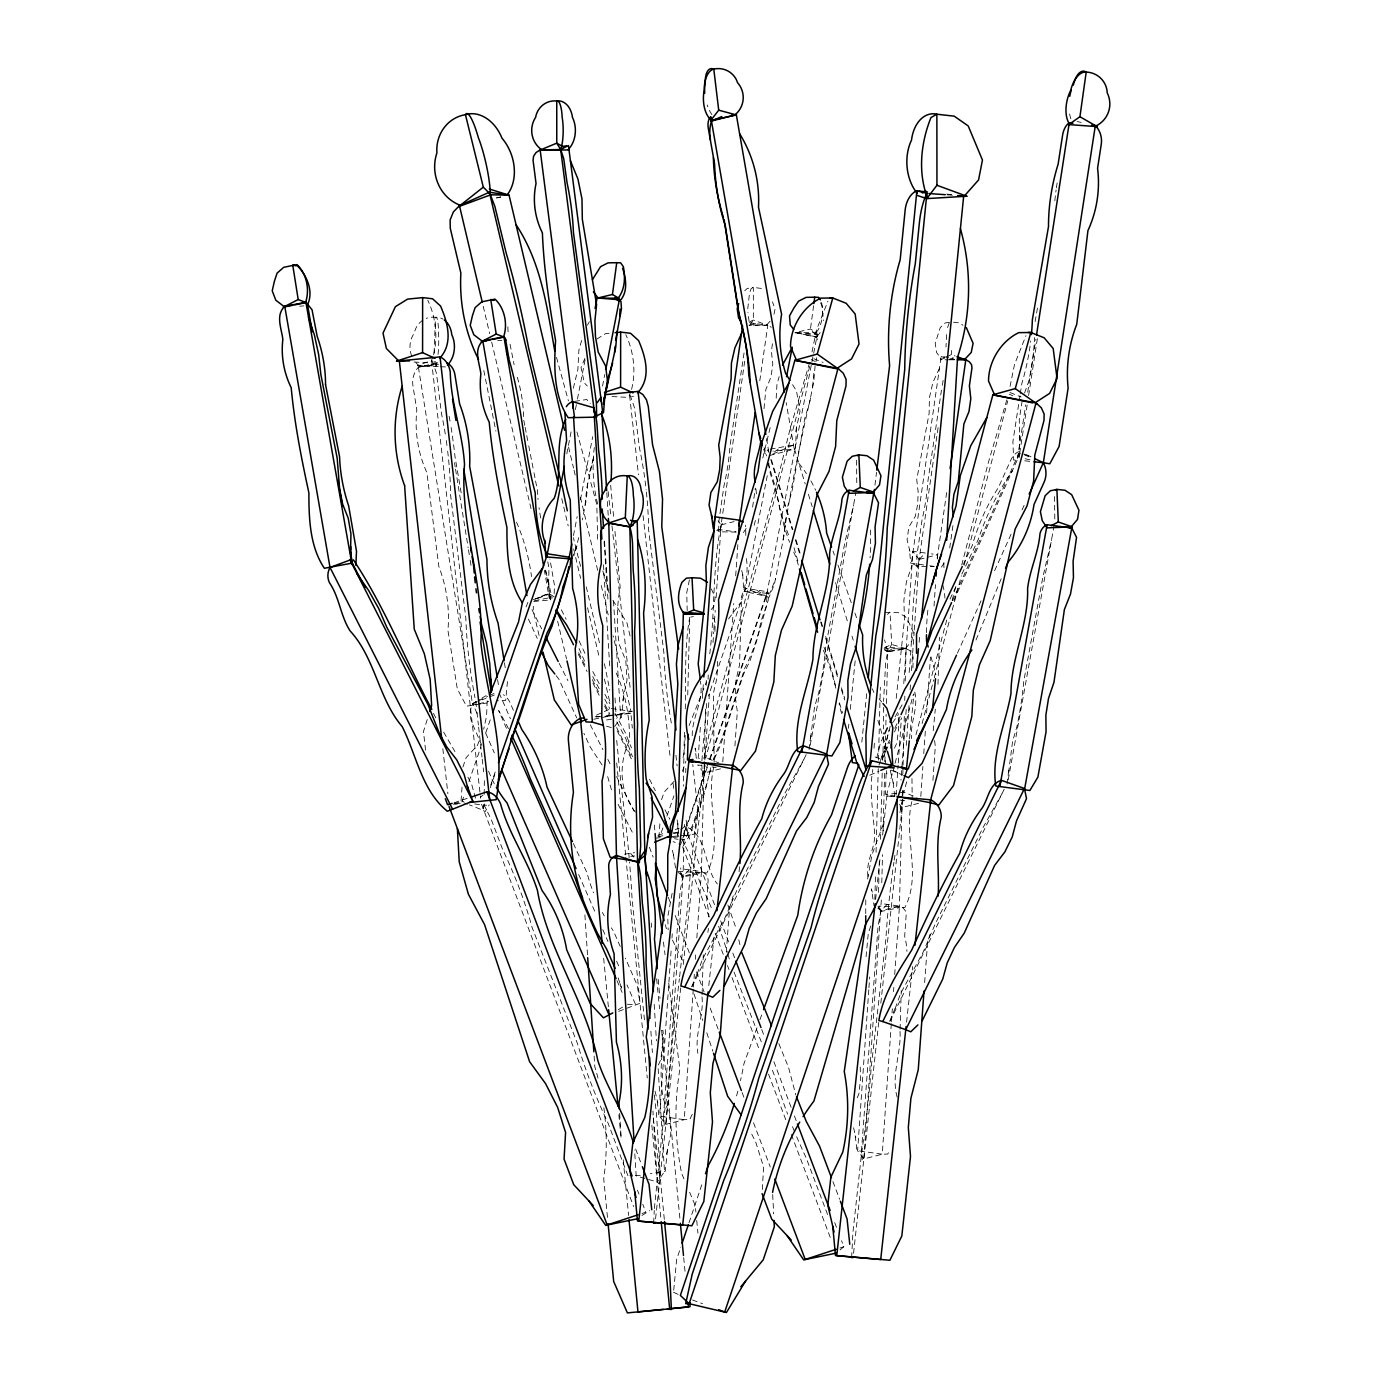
<?xml version="1.0" encoding="UTF-8"?>
<svg xmlns="http://www.w3.org/2000/svg" width="1382" height="1382" viewBox="0 0 1382 1382"><rect width="100%" height="100%" fill="white"/><g stroke="black" fill="none" stroke-linecap="round" stroke-linejoin="round"><path stroke-width="0.75" stroke-dasharray="5 3.75" d="M865.737 913.657L865.771 899.337M484.184 794.391L484.374 778.291M548.568 584.189L548.965 568.503L547.583 560.574M677.56 837.026L678.009 819.889M689.134 869.865L683.053 876.24L680.082 891.183L663.636 1114.151L664.276 1126.019L665.83 1124.378L683.053 876.24L684.384 824.432M685.714 772.642L685.835 768.323M687.735 694.939L689.739 617.236L693.401 616.614M705.615 709.07L701.365 873.113L681.516 877.276L680.67 867.948M706.219 685.334L706.392 678.856M708.102 679.167L708.206 674.934M714.943 631.401L715.15 623.247L714.339 619.326L711.851 616.096M717.465 661.425L717.051 677.56L713.337 693.522L714.2 765.092M868.017 876.534C865.408 860.813 876.067 847.753 874.512 832.119C873.078 811.13 869.053 790.608 872.819 769.48M874.858 899.388L875.462 875.825M876.067 852.262L878.226 768.703M878.451 760.135L880.334 687.303M878.52 892.323L879.401 858.187M883.409 707.429L883.53 728.936M887.14 904.381L881.06 910.755L878.106 925.698L861.66 1148.667L862.282 1160.534L863.854 1158.893L881.336 899.958M881.785 882.701L882.511 854.629M883.133 830.893L884.635 772.624M884.912 761.827L885.188 751.031M885.24 748.871L885.586 735.932M885.862 725.135L886.138 714.339M886.415 703.542L887.762 651.751L884.566 649.281M902.394 791.074L899.388 907.629L879.522 911.792L879.021 906.195M902.843 773.816L904.398 713.371M904.744 700.432L904.847 696.113M905.245 680.998L906.074 648.624L885.499 647.104M906.212 709.45L900.96 780.139M912.915 667.955L913.174 657.763L912.362 653.841L909.857 650.611L906.074 648.624L887.762 651.751L885.741 661.235L883.564 701.382M702.004 996.906C704.025 1016.046 694.334 1034.237 697.875 1053.309M702.073 994.764L703.3 954.046M886.104 773.194L885.482 794.408L894.603 795.997M900.028 1031.421C901.34 1053.671 890.803 1075.213 897.229 1097.429M900.097 1029.279L901.237 990.704M937.998 684.349L939.414 637.206M684.418 732.201L683.313 786.185M685.265 708.845C686.094 678.389 684.211 647.277 689.739 617.236M882.2 773.074L880.489 841.362M882.666 760.342L883.651 732.754M434.086 353.084L435.468 317.342A19.935 18.657 -83.7 0 0 426.174 318.413M487.19 700.847L486.585 716.083L483.7 729.16M685.213 735.362L684.591 750.599L682.535 759.945M856.564 460.241L856.788 484.996M1054.501 496.501L1054.812 519.511M554.147 593.811L554.528 585.674L549.898 558.984M933.213 730.698L935.303 709.139M1019.64 435.468L1019.052 457.425L1027.292 404.062M653.634 1223.07L654.273 1210.546M654.377 1208.473L663.567 1118.504A167.326 24.289 -83.6 0 0 673.276 1031.888L679.357 978.888M851.64 1257.585L852.919 1232.554L861.591 1153.02A167.326 24.289 -83.6 0 0 871.299 1066.403L885.862 939.224A139.703 20.281 -83.6 0 1 893.929 862.195M776.183 398.189L776.96 384.3L779.172 376.612M762.311 1189.522L763.607 1166.978L755.678 1141.947L750.115 1130.977M796.602 427.28L795.324 448.96L772.97 451.102M874.063 748.232L874.564 739.733M671.082 951.023L659.611 1116.311L665.83 1124.378L684.228 1119.696L689.756 1119.524L693.004 1112.683M671.963 938.136L672.257 933.852M692.227 735.725C691.881 716.895 704.371 700.674 700.328 681.222M698.169 758.511L700.398 726.327M702.332 698.411L703.524 681.24M701.901 760.653L706.703 703.455M709.432 693.885L703.939 773.039L702.384 774.68L701.849 764.782M712.991 642.544L713.734 631.85M713.872 629.708L715.22 610.464M716.101 597.629L721.145 524.884L723.581 522.344M693.28 989.201L684.228 1119.696L658.955 1116.069L657.037 1099.502M693.436 987.059L694.317 974.224M695.371 959.263L695.664 954.979M696.839 937.86L701.451 871.558L680.929 868.725M722.786 761.931L733.756 603.623M735.69 575.828L737.919 543.731M745.814 535.404L745.606 525.195M734.93 745.917L737.314 711.575L735.189 696.183L735.932 680.48L739.543 664.846L741.598 596.264A82.695 73.505 -31.4 0 0 746.315 557.879M868.794 989.84L857.617 1150.826L863.854 1158.893L882.252 1154.212L887.78 1154.039L889.403 1150.619M868.933 987.681L869.693 976.953M896.037 795.186L898.11 765.127M898.265 762.985L901.392 717.897M903.776 683.554L912.932 551.332L925.249 553.025L919.168 559.399C910.963 597.508 913.174 637.137 908.786 675.763M903.137 790.435L901.962 807.554L900.39 809.196L900.079 803.253M906.264 745.52L909.218 702.73M910.116 689.894L910.565 683.485M911.446 670.65L914.124 632.144M914.262 630.002L919.168 559.399L912.932 551.332M891.304 1023.717L882.252 1154.212L856.961 1150.584L855.043 1134.017M891.442 1021.574L892.34 1008.739M893.532 991.637L893.826 987.353M894.707 974.517L899.457 906.074L880.99 903.534M920.809 796.447L922.882 766.492M923.763 753.656L925.404 730.128M926.579 713.008L930.449 657.4M934.007 606.059L935.493 584.672M937.272 559.002L937.566 554.718L931.416 553.871M943.975 567.76L943.63 559.71M932.936 780.433L935.32 746.09L934.526 740.32M462.037 787.222L460.983 801.715L467.531 804.169M659.905 823.81L658.989 836.231L659.905 836.473L663.412 826.298M726.31 952.267L729.592 907.629L733.272 895.761M810.56 738.178L814.551 706.928L818.766 692.693A91.091 21.939 -80.7 0 0 825.745 646.793L844.782 542.953L853.592 504.948M924.644 982.533L927.598 942.144L930.673 932.263M1008.566 772.693L1012.574 741.443L1016.772 727.208A91.091 21.939 -80.7 0 0 1023.751 681.309L1042.805 577.469L1051.616 539.464M709.761 653.876C715.133 611.103 712.317 567.173 721.145 524.884L718.035 520.859M815.104 365.833L813.773 381.587L809.437 403.164L804.756 418.4L792.111 490.575L787.74 506.348M587.747 483.458L586.313 499.524L582.34 519.891M785.771 517.974L784.32 534.039L774.386 584.379L768.962 597.439L745.572 588.335L708.379 696.096M812.581 387.029L814.067 370.566M507.453 681.568L505.708 700.449L496.864 700.795M585.087 505.052L586.694 488.295L594.139 454.816M673.725 1290.201L676.644 1259.486L680.773 1247.238M783.11 539.567C789.986 491.992 799.712 444.503 810.629 397.722M747.766 308.825L749.51 293.053L751.221 288.458L753.345 287.421L761.62 288.458M764.004 408.64L765.853 389.482L770.949 377.096L772.814 364.226L771.381 351.27L772.814 341.319M946.635 334.582L945.979 346.986M848.41 728.331L848.842 724.099M850.31 709.346L855.372 658.748M861.832 742.169L866.756 692.831M909.477 738.783L913.968 693.781M919.116 642.336L919.963 633.768M623.662 696.079L621.468 717.465L616.666 718.415M667.471 1149.841L665.26 1171.245L650.352 1173.733M896.21 698.359L904.467 619.412L903.88 600.116L906.402 581.908L911.965 565.497M655.552 1218.786L680.721 987.871M683.278 964.36L704.941 765.507M708.793 985.539L714.39 934.232M739.059 871.766L739.716 865.633M875.601 899.44L880.04 858.671M882.614 835.073L886.864 795.946L894.862 796.654M853.558 1253.301L878.727 1022.386M880.818 1003.142L902.964 800.023M906.575 1022.196L912.638 966.605M812.029 351.874L816.486 329.987L827.939 301.155M1010.052 386.39L1014.509 364.502L1025.945 335.671M679.598 976.78L687.856 904.709A139.703 20.281 -83.6 0 1 697.115 819.802L701.883 778.066L704.751 765.023M809.092 749.51L810.785 734.93M1007.098 784.026L1008.808 769.446M874.944 485.151L876.516 472.35M813.601 305.681L810.457 329.002L817.47 337.035L795.065 332.699L810.457 329.002L816.779 332.699L817.47 337.035M744.708 361.186L720.091 531.811L718.657 532.174L718.865 521.256L724.03 485.462A60.963 14.442 -80.2 0 0 729.921 446.421L744.38 350.803M759.789 380.706L767.787 325.254L749.32 322.714M752.62 507.073L755.349 488.122M949.797 358.992L953.494 358.076L941.177 356.383L911.343 563.251L918.114 566.326L934.18 566.603M942.403 385.319L943.301 378.996M938.102 427.694L918.114 566.326L916.681 566.689L916.888 555.771L922.036 519.977A60.963 14.442 -80.2 0 0 927.927 480.936L941.626 388.998M937.203 558.103L946.739 491.992M949.728 547.911L953.062 524.745M1019.968 395.839L1012.902 441.67L1013.645 460.051L1017.238 460.051L1025.738 404.909M1020.279 393.766L1021.885 383.35A138.632 74.576 -77.6 0 0 1030.73 340.957M1022.127 401.039L1019.277 419.489L1019.743 439.735M1027.707 392.194L1035.878 339.177M1028.605 395.528L1037.502 337.916M1035.118 321.591L1037.692 306.769M867.602 879.004L871.973 854.75L884.014 822.204M713.82 767.131C705.079 801.888 724.03 839.72 706.893 872.958L676.679 871.299M810.197 745.347L855.959 491.871M911.844 801.646C903.102 836.404 922.053 874.236 904.916 907.473L878.797 906.108M1008.221 779.863L1053.965 526.387M899.907 812.581L902.757 799.539M566.81 453.78L568.037 447.474M568.434 445.367L571.716 428.524M575.413 409.573L577.054 401.143M577.451 399.035L585.657 356.936M573.461 535.594L577.158 516.643M580.423 499.8L592.723 436.626M602.552 386.096L604.746 374.47M578.747 537.633L574.048 555.46M767.269 475.667L744.743 591.461L743.81 591.323L742.687 574.532M710.106 759.115L766.284 596.402L813.411 354.241M813.687 353.222L817.384 334.271L795.151 332.457L816.693 337.398L817.488 340.352M815.898 361.756L816.676 357.679M773.972 314.284L775.095 308.825L772.417 301.829M622.781 700.363L627.013 680.03L625.804 660.544L619.343 644.668A130.996 87.221 -74 0 1 620.155 587.212L614.61 527.734M666.573 1154.125L670.806 1133.793L669.614 1114.307L663.135 1098.431A130.996 87.221 -74 0 1 663.965 1040.974L662.963 1030.35M795.687 431.53L800.023 411.318L796.498 390.985L791.057 382.192M714.287 759.15L720.817 744.328L743.291 674.865L750.029 660.665L755.367 645.204L766.492 606.249L766.975 593.275L769.912 593.12L775.596 578.851M486.637 805.17L483.7 805.343L482.594 810.025L485.117 811.666L489.211 804.894M710.728 767.701L705.131 791.385L690.309 834.313L683.123 846.181M766.975 593.275L744.743 591.461L766.284 596.402L767.39 591.721L745.572 588.335M573.323 388.256L577.849 369.616L578.937 349.784L582.271 338.262M762.795 457.995L770.828 424.844M884.618 748.889L889.179 730.059M876.827 757.837L880.386 743.326L883.875 735.604M754.175 525.298L756.092 517.766M809.748 366.334L705.857 757.733L699.447 758.58M890.233 726.12L883.789 750.426L885.413 762.778M894.499 765.369L886.76 794.529L903.88 792.249L916.905 797.431M895.052 763.296L913.295 694.576M915.99 734.688L947.05 618.911M906.644 781.832L903.88 792.249L902.722 790.608M922.105 723.546L933.714 679.823M934.267 677.733L961.354 575.724M964.118 565.324L1007.772 400.849M952.129 600.254L956.085 585.761M961.717 565.048L988.251 462.918L1007.651 397.066M589.717 471.832L594.105 456.06M427.228 719.538L423.462 731.51L425.552 750.184M878.987 765.144L885.568 744.933M713.354 759.858L722.7 736.364L744.95 667.782A82.695 38.454 -63.8 0 0 760.774 621.952L768.202 600.462L768.738 593.621L767.39 591.721L709.104 760.532M709.018 774.974L711.661 767.062M689.013 1222.742L702.747 1181.904M672.136 893.273L667.748 916.957L668.145 929.81M870.764 925.957L868.293 933.247L865.961 957.899M462.901 767.062L466.149 757.63L477.412 745.347L480.349 738.178M461.899 801.957L464.697 793.821M468.913 781.607L480.85 747.023M485.773 732.788L490.696 718.536M490.731 785.011L495.637 770.759M484.702 803.927L482.594 810.025L469.414 804.894M490.316 787.654L495.931 771.381M661.563 799.694L664.172 792.145L675.435 779.863M666.936 816.123L673.95 795.79M682.38 771.363L685.904 761.188M683.831 833.761L708.396 762.57M707.29 767.252L680.618 844.557L673.086 841.621M707.083 783.093L692.261 826.021L684.66 839.686L681.723 839.859M689.411 579.853L686.733 592.723L687.182 610.585M1024.563 393.041L1028.778 381.138A130.996 59.754 -84.1 0 0 1034.669 337.536M697.184 973.878L702.592 958.953L724.945 918.011L737.401 889.023L784.786 793.458L803.875 759.357M757.025 1027.69L743.913 1063.846A232.902 157.323 -76.9 0 1 740.458 1080.672M759.945 1019.657L762.847 1011.624M895.208 1008.394L900.615 993.468L922.969 952.526L935.424 923.539L982.809 827.973L1001.898 793.873M432.877 356.677L430.839 362.274L435.555 361.739M433.568 354.811C438.163 337.053 435.658 316.703 427.764 300.188M630.9 391.192L628.862 396.789L633.578 396.254M631.574 389.327C636.169 371.568 633.664 351.218 625.787 334.703M550.675 599.719L548.533 593.258L554.217 596.817M947.534 327.569L949.244 322.973M809.627 362.55L790.228 428.403L777.824 478.742L709.346 732.702L704.716 756.092L705.857 757.733L718.882 762.916M526.076 606.923L528.045 601.999M571.906 558.604L577.59 544.335M689.134 725.498L706.375 682.069M976.003 640.004L1002.226 576.242M691.76 986.593L698.325 970.734M889.783 1021.108L896.348 1005.25M584.828 358.439L581.01 367.612L584.396 383.039L587.385 386.044M895.173 716.774L902.291 704.509M880.68 759.72L889.542 740.096M894.862 728.314L900.183 716.532M952.457 600.686L1018.897 453.417M882.113 759.426L890.094 741.771M894.517 731.942L901.6 716.256M953.839 600.462L1020.331 453.123M957.398 653.202L981.324 600.185M994.608 570.731L1012.332 531.465M1022.075 509.872L1024.736 503.981M658.385 1064.952L660.803 1059.7L662.427 1045.379L662.185 1030.436M894.499 748.128L896.918 742.86L898.542 728.539L898.3 713.596M857.203 1097.723L858.809 1094.216L860.45 1079.895L860.243 1067.077M939.484 368.199L932.936 382.296L929.43 397.601L929.119 413.512L916.732 479.606L918.166 491.992L917.7 504.326L915.316 516.315L908.89 527.026L907.076 539.619L910.133 552.282M963.168 564.668L972.375 545.234A115.587 61.706 -67.3 0 1 998.391 487.57L1010.587 460.534A13.181 7.031 -67.3 0 1 1019.795 451.465M950.004 599.097L956.396 585.64M961.855 574.117L978.249 539.533A129.632 60.203 -64.4 0 1 1012.298 470.951M691.95 986.783L806.414 754.192M889.973 1021.298L1004.438 788.707M587.419 325.219L589.371 321.643M816.365 332.457C823.154 323.405 823.327 311.848 821.357 301.172M884.739 650.179L887.382 651.63L891.701 644.496L890.043 612.243L884.359 612.71M743.412 532.606L748.128 525.402M941.418 567.121L944.96 561.714M614.748 726.483L620.708 717.794L613.297 597.767M749.683 325.288L753.345 320.019L753.345 287.421L747.213 288.458L744.725 290.756M892.565 722.786L898.369 714.442M728.539 618.911L740.683 602.5M817.004 336.5L821.461 330.989M711.246 609.514L713.768 606.577L715.185 597.439L711.35 589.008M905.469 648.469L911.774 641.093L913.208 631.954L909.373 623.524L905.504 616.804L898.473 612.71L890.043 612.243L887.417 614.368M766.665 324.943L771.916 319.328M811.182 359.596L814.741 361.307M1009.188 394.112L1012.747 395.822M480.556 797.172L483.095 795.03M673.414 833.553L677.284 832.759L684.936 826.35C708.05 834.21 703.403 867.17 717.413 884.014M641.991 1215.434L649.765 1210.58M840.014 1249.95L843.832 1246.737L841.552 1240.708M774.317 452L780.761 447.284M887.762 651.751L893.722 647.709M596.886 339.039L605.592 333.632L609.358 333.252M481.886 745.451L472.16 723.252A22.25 21.352 -87.8 0 1 472.73 703.593L480.003 699.257M481.817 698.186L487.259 694.939M618.255 1009.689L623.697 1006.442M750.046 321.661L753.345 320.019L767.615 325.288L748.958 325.288M944.77 357.817L940.762 359.804L949.054 359.804M946.411 356.988L951.369 354.535L955.169 355.934M477.049 713.44L472.73 703.593L476.445 701.814M478.31 700.916L487.604 696.476M489.453 695.595L495.032 692.935M596.368 715.15L609.479 709.294M884.532 647.674L891.701 644.496L906.454 648.745L887.382 651.63M772.901 454.039L793.285 445.09L805.222 483.959M869.796 775.198L878.952 771.191M533.158 599.805L548.533 593.258L551.435 599.011M535.404 599.045L548.291 593.897M472.73 703.593L480.28 700.588M482.18 699.845L485.946 698.342M489.729 696.839L495.395 694.593M618.618 1011.348L640.073 1003.28L637.102 985.003L625.303 958.072M438.405 366.645L417.658 365.746L430.061 360.875M538.047 598.268L548.049 594.536M454.108 802.717L467.617 798.243M657.918 835.315L665.64 832.759M675.28 829.563L679.149 828.267M641.956 1213.5L645.809 1212.221L642.768 1204.188M839.962 1248.015L843.832 1246.737M769.498 455.524L794.253 449.15L786.185 402.577M721.145 524.884L734.032 521.601M919.168 559.399L937.566 554.718M720.506 768.807L703.939 773.039L697.72 764.954L705.926 766.094M918.512 803.322L901.962 807.554L899.457 804.324M678.268 872.526L683.053 876.24L701.451 871.558L705.131 873.459L707.498 876.551L708.154 880.299L706.668 901.79A82.695 73.505 -31.4 0 1 708.914 916.871M877.881 908.285L881.06 910.755L899.457 906.074L903.154 907.974L905.521 911.066L906.177 914.815L904.674 936.305A82.695 73.505 -31.4 0 1 906.938 951.386M755.488 323.561L749.942 324.943L767.787 325.254L771.346 327.258M683.468 835.972L694.161 834.192L697.806 809.265L692.779 764.505M496.466 198.041L500.664 197.073M480.781 703.904L466.477 706.185L457.321 688.892L447.923 630.417A138.632 133.035 -87.8 0 0 438.837 566.534L426.848 472.506A115.587 110.923 -87.8 0 1 416.828 410.091L412.959 386.01A22.25 21.352 -87.8 0 1 418.4 367.146L438.422 362.689M476.704 704.198L472.696 705.079L418.4 367.146L438.543 363.57M478.708 703.749L488.71 701.52M496.656 197.781L500.785 196.918M593.811 719.245L632.49 711.246M454.125 803.443L463.799 801.439M657.953 836.749L665.692 835.16M534.368 600.755L549.587 597.732L548.654 580.872M770.31 449.115L793.285 445.09M949.313 322.282L945.219 322.973L940.244 327.569L935.199 343.341L936.581 352.445L941.47 359.458M574.636 401.367L586.763 399.502L590.269 403.613M606.543 719.97L614.644 718.726M624.509 854.197L634.614 852.642M640.246 1175.305L629.847 1175.702M418.4 367.146L438.63 364.192M482.802 703.611L486.844 703.006M615.871 715.237L630.883 713.233L632.317 728.072M595.106 716.792L599.322 716.377M630.883 713.233L605.627 715.738L610.498 715.738M455.196 803.858L463.333 803.046M655.241 838.166L661.356 837.561M671.531 836.559L687.821 834.97L685.887 817.816M533.711 601.464L550.744 599.909L545.596 570.196M630.693 856.304L634.753 855.959M596.247 716.999L610.136 715.893M299.669 306.165L303.764 305.906M497.675 340.68L501.77 340.421M453.348 804.186L457.615 803.927M672.706 837.371L676.973 837.095M795.065 332.699L816.779 332.699M949.503 359.804L956.672 359.804M884.135 648.745L906.454 648.745M673.397 832.759L677.284 832.759L680.6 837.25M417.658 365.746L436.384 365.85L433.844 359.406M949.728 359.493L955.1 359.579M736.174 532.087L720.091 531.811L716.705 530.273M627.324 1004.265L635.616 1004.593L626.979 984.882M440.495 366.731L446.714 366.99M414.013 362.032L431.426 362.948M612.036 396.548L629.449 397.463M947.326 194.845L953.459 195.277M1024.701 460.828L1030.281 461.398M946.653 194.102L953.044 194.81M886.864 795.946L895.035 796.93M953.425 322.196L959.626 322.973L962.978 325.271M717.431 529.306L735.898 531.845M923.66 564.944L910.669 563.113L909.477 549.604M929.81 565.791L933.921 566.361M712.076 766.941L716.187 767.494M899.837 800.04L905.987 800.886M611.345 708.448L631.004 711.402L613.159 635.875M474.613 803.927L483.7 805.343M674.451 838.736L678.078 839.289M1077.148 121.547L1081.19 122.428M1025.133 458.755L1031.197 460.085M606.491 726.206L611.777 727.709M645.014 1178.449L636.204 1175.927L634.597 1150.118M648.538 1179.451L657.348 1181.99L659.145 1184.098L659.87 1168.775L656.45 1113.322A138.632 32.926 81.2 0 1 654.36 1094.198M875.1 757.008L883.167 760.014M692.451 1299.944L702.54 1303.692M806.259 333.356L816.693 337.398L817.384 334.271L819.008 336.275M1009.983 392.523L1021.143 396.98M813.825 358.75L823.119 362.464M1024.166 454.73L1031.836 457.926M890.958 770.12L902.463 774.939L892.375 770.102M1023.941 454.022L1031.698 457.511M941.177 356.383L944.562 357.921M673.535 1292.239L678.648 1294.64M1026.515 454.678L1031.559 457.097M756.49 590.028L766.284 596.402M630.572 853.264L634.062 857.393M879.107 698.808L881.681 701.97M556.169 675.677L558.812 679.063L576.743 717.863M550.744 599.909L549.155 597.87L544.37 570.282M877.95 906.713L881.06 910.755M679.927 872.197L683.053 876.24M443.674 732.166L455.404 752.413M612.917 600.289L627.013 623.057L630.486 637.707M635.392 812.063C619.067 791.489 618.48 763.192 629.656 740.078C629.518 716.481 625.666 692.693 615.37 671.289M681.689 838.753L689.445 854.387L700.76 884.359A138.39 40.164 67.3 0 1 712.283 910.082M483.683 804.238L491.422 819.872L502.754 849.826A138.39 40.164 67.3 0 1 532.105 927.477L577.538 1043.79A165.788 48.111 67.3 0 0 608.028 1123.013L628.827 1178.051M592.792 671.548L599.84 684.798M604.884 694.248L609.911 703.714M614.938 713.181L625.01 732.115L631.47 747.869M592.705 676.541L599.736 689.756M604.763 699.188L609.79 708.62M616.838 721.836L625.873 738.817L632.472 756.731M672.464 940.123L683.917 963.168M433.447 713.354L436.418 719.055M820.562 302.813L822.065 305.733L823.534 320.641M649.557 779.327L655.344 790.729M664.984 809.748L669.804 819.25M579.11 640.885L585.363 654.187M561.351 609.79L566.171 619.309M578.678 652.736L585.484 666.159M592.291 679.581L599.114 693.021M604.936 704.526L609.808 714.114M616.614 727.554L632.179 758.252M578.35 654.308L587.091 671.548M592.93 683.036L599.719 696.442M604.573 706.029L609.427 715.6M617.201 730.923L632.731 761.568M531.932 609.669L541.658 628.845M559.174 663.377L567.916 680.652M590.287 724.773L602.932 749.718M607.804 759.305L611.69 766.975M616.562 776.58L634.062 811.113M528.425 619.101L537.27 638.432M618.1 804.307L633.526 834.711M467.928 777.133L471.78 784.734L475.771 799.176M602.103 765.041L590.183 746.971L583.912 733.393M573.357 843.504L586.97 872.664A138.632 96.654 59.2 0 0 593.5 892.807M630.071 395.027L634.442 407.621L639.434 447.872A134.935 41.857 82.9 0 1 646.171 489.902M432.048 360.512L436.436 373.105L441.428 413.356A134.935 41.857 82.9 0 1 445.626 436.28M620.242 946.515L613.504 931.123A138.632 96.654 59.2 0 1 611.345 927.823M513.396 710.313L510.027 702.609A13.181 9.19 59.2 0 0 503.376 694.714M499.178 693.09L510.407 718.709M578.626 874.461L595.884 913.899M602.794 929.671L607.976 941.505M616.614 961.216L620.069 969.11M506.451 728.297L498.677 710.555A129.632 34.032 68.3 0 1 509.958 731.596M616.959 980.615L622.142 992.449M485.687 733.168L494.324 752.879M579.075 648.521L584.655 661.46M683.986 1178.915L681.568 1173.197A227.944 178.71 85.5 0 1 679.875 1069.132L668.37 980.166M689.635 1192.251L695.284 1205.605L695.889 1211.979M887.659 651.147L884.549 639.831M778.826 1043.617L788.535 1067.422L795.79 1094.924M734.032 972.03L761.447 1042.218M772.417 1070.29L775.544 1078.306A165.788 48.111 67.3 0 0 787.636 1114.186M832.931 1181.575L839.634 1199.265M727.882 904.968L736.433 929.309M684.936 826.35L715.34 906.817M720.661 920.896L729.022 943.025M732.823 953.079L735.103 959.108M761.724 1029.504L764.004 1035.55M773.885 1061.687L791.368 1107.949M794.408 1116L796.688 1122.029M834.711 1222.604L836.991 1228.633M827.576 1214.536L806.034 1157.529A165.788 48.111 67.3 0 1 795.98 1135.088M677.284 832.759L678.804 836.784M682.604 846.838L709.225 917.233M715.306 933.334L723.667 955.446M727.468 965.517L728.988 969.525M732.028 977.575L759.409 1049.992M768.53 1074.125L786.013 1120.387M791.333 1134.467L830.876 1239.067M649.367 847.149L653.15 857.151M668.335 897.367L670.615 903.396M675.193 915.471L689.635 953.701M696.476 971.805L704.094 991.931M710.175 1008.031L718.536 1030.16M742.117 1092.54L744.397 1098.569M753.518 1122.72L770.258 1166.995M635.668 1149.012L641.611 1164.75M637.447 1190.109L638.968 1194.117M481.558 804.272L633.612 1206.555M763.641 449.357L766.405 456.872M620 983.552L622.055 989.132M764.021 447.595L765.317 451.275M833 551.021L834.417 555.011M837.941 565.013L851.364 603.001M854.905 613.003L857.03 618.998M694.006 993.865L702.747 1020.486M706.789 1032.769L712.836 1051.201M618.169 977.851L621.313 987.612M808.384 494.238L812.184 506.555M835.557 582.617L847.546 621.675M851.968 636.066L853.23 640.177M877.864 720.35L886.708 749.13M771.381 459.74L792.836 529.582M795.997 539.861L800.42 554.234M821.254 622.038L822.515 626.15M825.659 636.411L837.665 675.452M841.448 687.77L844.609 698.048M770.759 459.636L792.214 529.479M795.376 539.757L799.798 554.13M820.632 621.935L822.515 628.084M825.676 638.363L837.665 677.387M841.448 689.722L844.609 699.983M767.908 462.745L775.82 488.52A115.587 54.641 66.3 0 0 789.761 537.909M839.427 702.782L842.571 713.043M841.673 713.509L839.772 707.342A138.632 70.016 80.1 0 0 839.099 703.455M510.062 344.273L514.104 364.693M794.011 547.704L798.779 564.184M798.278 565.013L795.928 556.86A115.587 58.389 80.1 0 1 792.646 549.76M607.683 776.615L611.742 790.867M602.828 570.956L609.099 593.016M665.26 924.696L666.418 928.739M930.967 656.847L935.942 674.606M872.336 892.185L871.42 888.885L874.029 905.659M672.274 850.241L674.312 857.669M556.497 357.385L568.417 400.866M576.933 431.944L596.799 504.43L597.663 540.569M749.096 321.436L747.956 312.453M741.702 570.403L743.481 577.831M568.555 447.042L573.513 468.014M574.014 470.122L575.499 476.41M580.457 497.399L597.801 570.835M601.274 585.519L608.201 614.886M586.244 586.832L599.494 642.906M604.4 663.671L609.825 690.24M561.766 498.591L568.209 525.886M573.668 548.965L580.613 578.35M587.54 607.717L599.442 658.091M604.4 679.063L609.859 702.16M483.234 306.355L489.677 333.632M491.664 342.028L531.828 512.014M545.7 570.766L552.144 598.043M557.602 621.123L566.534 658.903M539.101 635.495L533.227 610.568A196.106 180.783 -81.5 0 0 533.297 606.318M890.233 770.24L893.929 785.978M853.592 1127.798L855.821 1137.334M695.906 751.462L695.129 748.146L696.822 762.639M655.085 1091.21L657.815 1102.819M738.817 939.76L740.234 946.048M768.858 452.501L768.219 449.478A13.181 6.236 66.3 0 0 766.354 455.922M483.804 370.497L495.879 431.149M524.745 425.276L523.536 419.074A80.761 43.257 76.2 0 0 516.505 374.764M525.143 427.332L526.352 433.533M526.749 435.589L528.356 443.847M528.753 445.902L533.573 470.675M533.988 472.748L535.18 478.932M535.577 480.988L537.598 491.318A96.74 51.825 76.2 0 0 538.082 499.455M914.763 692.002C918.667 707.791 909.961 722.855 911.481 738.558M766.561 438.595L768.703 451.499M461.191 492.856L455.006 456.699A129.632 31.302 81.7 0 0 450.981 426.831M504.43 662.773L505.432 669.043M497.589 679.685L498.608 686.077M454.505 462.711L455.179 466.961M455.524 469.085L468.153 547.687M468.498 549.811L469.863 558.293M470.191 560.418L471.556 568.918M673.414 854.37L676.005 871.144M886.449 770.586L886.899 773.885M663.429 942.04L665.07 954.755M893.152 782.661L895.07 799.228M675.936 755.263L677.128 765.922M629.605 395.58L638.484 474.855M643.062 515.572L670.218 757.682M673.103 783.404L673.829 789.83M677.197 819.82L678.873 834.832M608.115 491.543L611.017 517.283M611.967 525.851L630.503 690.983M475.771 701.572L476.721 710.089M476.963 712.231L478.397 725.014M478.638 727.139L480.314 742.065M480.556 744.19L481.99 756.99M482.232 759.115L483.665 771.899M431.581 361.065L480.625 798.157M442.827 748.698L447.889 793.734M644.444 1019.864L632.04 898.265A201.133 29.247 84.3 0 0 629.518 861.919M755.937 488.917L756.697 496.604M696.718 1220.461L697.962 1233.21M651.233 923.003L651.648 927.305M656.64 978.767L659.56 1008.808M661.633 1030.246L680.151 1221.135M683.693 1257.603L685.144 1272.615M664.31 1219.339L659.94 1174.406A241.211 35.068 84.3 0 1 652.995 1114.393M616.7 762.899L625.631 855.061M625.839 857.203L647.26 1077.96M651.838 1125.103L660.976 1219.408M603.658 958.296L608.443 1007.582M618.842 1114.756L621.123 1138.336M623.196 1159.757L628.603 1215.486M607.458 1217.352L603.727 1178.829A241.211 224.195 82.4 0 0 603.554 1105.652M658.212 979.372L659.991 998.478M610.654 485.237L613.833 519.235M650.87 1031.197L652.39 1052.548M604.504 541.122L608.132 592.377M604.089 541.675L608.115 601.636M584.897 914.884L587.557 955.532M594.122 1056.09L594.813 1066.783A241.211 224.195 82.4 0 1 598.216 1078.893M654.187 1004.386L656.433 1040.819M658.16 1068.683L664.5 1171.556L657.348 1181.99L652.96 1111.007M606.819 492.769L608.27 516.332M615.007 697.945L616.061 714.995M603.45 564.754L609.825 667.99M619.654 1113.27L621.226 1138.854M772.693 1194.566L773.678 1213.914M507.868 326.808L508.11 332.561M911.965 778.55L912.206 799.608M951.369 350.458L951.369 354.535M824 647.26A138.632 65.524 66.3 0 1 836.093 688.754M768.841 463.229A22.25 11.229 80.1 0 0 770.724 474.838L777.738 497.675A115.587 58.389 80.1 0 0 789.588 542.314M798.917 463.402A129.632 126.747 -11.8 0 1 806.449 473.646M810.871 480.884A129.632 126.747 -11.8 0 1 815.656 490.265M873.925 692.451A130.996 128.077 -11.8 0 1 872.336 688.858M823.361 650.266A138.632 70.016 80.1 0 1 836.248 689.946M711.937 114.637A23.01 10.33 77.7 0 1 707.169 104.946M438.059 354.397A23.01 3.766 -87.5 0 0 438.457 333.217A19.935 3.265 -87.5 0 0 435.468 317.342A19.935 15.392 -89.7 0 1 443.017 319.138M436.954 362.257A23.01 3.766 -87.5 0 1 436.228 365.418M422.806 320.192A19.935 18.657 -83.7 0 0 414.272 333.097A23.01 21.542 -83.7 0 0 411.75 356.072M418.729 365.332A23.01 21.542 -83.7 0 1 415.93 362.74M1070.86 118.817A24.859 11.332 -85.9 0 1 1069.253 111.251M1054.829 200.736A129.632 59.132 -84.1 0 1 1056.09 190.008M1056.384 187.883A129.632 59.132 -84.1 0 1 1057.385 181.526M870.453 529.962A232.902 155.44 -86 0 1 870.073 557.844M926.476 632.645A220.084 215.246 -75.5 0 1 928.22 607.337M737.867 1091.106A232.902 157.323 -76.9 0 1 735.57 1099.364M449.133 416.241A129.632 31.302 81.7 0 1 450.636 424.706M516.505 522.137A196.106 180.783 -81.5 0 1 531.517 576.605M580.613 566.395A196.106 30.007 78.1 0 1 573.409 537.667M604.279 915.921A138.632 96.654 59.2 0 1 602.414 912.448M494.29 783.715A115.587 110.923 -87.8 0 1 487.483 768.167M616.666 740.441A38.713 5.632 84.3 0 1 617.305 746.297L621.399 788.604A201.133 29.247 84.3 0 1 629.173 857.842M654.308 825.019A225.542 176.844 85.5 0 1 655.12 833.536M446.265 440.512A134.935 41.857 82.9 0 1 447.405 448.977M447.664 451.119A134.935 41.857 82.9 0 1 449.185 466.028M449.357 468.135A134.935 41.857 82.9 0 1 450.618 495.274L465.838 617.996A161.608 50.132 82.9 0 0 474.993 697.703M708.43 928.462A82.695 73.505 -31.4 0 1 707.843 932.332M540.742 518.043A96.74 51.825 76.2 0 1 539.015 507.695M597.663 504.05A151.156 147.788 73.8 0 1 596.247 497.831M595.832 495.741A151.156 147.788 73.8 0 1 594.312 447.509M646.396 492.044A134.935 41.857 82.9 0 1 648.624 529.79L663.861 652.511A161.608 50.132 82.9 0 0 671.894 726.327M718.588 926.216A138.39 40.164 67.3 0 1 727.329 952.25M727.917 954.219A138.39 40.164 67.3 0 1 730.111 961.993M794.391 1131.305A165.788 48.111 67.3 0 1 791.316 1123.721M942.783 584.949A82.695 73.505 -31.4 0 1 944.942 598.13M894.223 860.209A139.703 20.281 -83.6 0 1 895.121 854.318"/><path stroke-width="1.5" d="M435.002 358.37L422.581 352.635L422.633 297.614L407.586 299.117L395.39 306.683L383.004 333.097L386.39 348.523L398.327 360.547M633.025 392.885L620.604 387.15L620.656 332.129L615.007 332.699M916.525 653.306L916.525 634.269L956.033 505.967L960.3 475.667L970.7 445.816L986.817 417.623M865.737 915.713L865.719 923.902L844.247 1071.534A157.807 123.689 -84.9 0 1 842.778 1152.104L830.858 1177.188L827.801 1205.139L834.072 1231.984M350.562 549.673L350.959 533.988L348.195 518.112L342.684 504.292L339.644 489.107L337.173 458.185L320.866 374.591L318.672 354.656L314.474 335.256L308.462 317.169M670.011 842.001L670.408 826.263L675.487 812.651L676.506 797.604L675.643 782.212L672.913 766.837L677.819 683.969L676.42 664.137L678.165 644.928L682.984 627.065M678.217 811.303L683.364 612.278L703.956 613.798M688.219 734.429L687.459 759.893L740.804 770.482L755.47 751.1L773.834 681.948L775.302 655.638L781.469 630.175L792.18 606.18L817.177 494.428L829.01 471.383L835.609 446.49L836.784 420.594L845.974 385.993L846.13 379.497L843.314 373.295L838.01 368.389L794.857 360.287L688.754 760.014L693.021 759.444M355.848 565.393L356.504 551.159L348.679 506.002A96.74 51.825 76.2 0 1 339.575 456.803L325.53 384.559M633.336 524.987L630.296 526.836L625.32 517.628L627.255 475.978A19.935 19.348 58.5 0 0 605.022 490.541A23.01 22.337 58.5 0 0 609.497 522.759M946.653 540.327L957.571 357.195A217.769 212.983 -75.5 0 0 960.421 228.686M703.818 676.955L714.926 516.816L739.543 520.202L743.24 522.102M738.213 539.446L739.543 520.202M936.08 576.104L936.374 571.837M568.848 566.603C565.549 586.849 557.62 606.352 552.023 626.15C535.249 662.997 526.248 702.937 511.012 740.441M725.999 956.534L720.229 1035.187L712.905 1063.691L710.296 1092.834L712.49 1121.942L703.818 1201.476L691.898 1225.748L637.465 1221.014L634.735 1191.82M924.022 991.049L918.253 1069.703L910.911 1098.206L908.319 1127.367L910.496 1156.458L901.824 1235.992L889.904 1260.263L835.488 1255.53L832.759 1226.335M604.901 395.079L603.537 412.527L596.54 415.896M690.309 1302.587L689.946 1306.767L667.42 1309.013M617.08 331.317L615.75 347.072L603.398 402.991M614.558 352.514L615.128 346.346M615.681 340.162L621.451 308.894L621.002 301.742L619.361 299.756L597.128 297.942L595.072 308.497M891.044 748.146L892.858 727.813L886.864 708.327L882.977 703.559M760.895 440.564C759.236 454.471 751.618 467.807 755.28 482.249M868.259 677.802L916.888 190.802L926.873 193.394L869.693 766.215L866.238 766.215L865.909 735.017L875.808 635.927A232.902 72.348 -83.7 0 0 887.227 527.976L904.726 369.512A194.188 60.324 -83.7 0 1 915.299 263.703L919.376 222.882A37.366 11.609 -83.7 0 1 926.873 193.394M902.394 768.513L906.488 768.789L909.27 740.942M916.335 670.201L918.477 648.78M921.466 618.773L963.686 195.985L957.553 195.553M935.528 678.7L932.453 709.432L916.612 740.614M619.827 315.856L619.982 308.998M739.94 863.577C742.099 836.715 736.451 809.748 743.188 782.92C743.654 775.457 739.456 768.617 732.806 765.317L688.858 761.43L638.76 1221.135L682.691 1225.005L708.102 991.948M716.947 910.703L732.806 765.317M875.117 903.742L836.766 1255.651L880.714 1259.52L906.108 1026.463M914.97 945.219L930.812 799.832L896.866 796.827M938.188 896.054C939.57 869.848 934.837 843.59 941.194 817.436C941.678 809.973 937.48 803.132 930.812 799.832M873.89 493.685L874.409 489.418M876.775 470.208L889.611 365.591A194.188 129.597 -86 0 1 900.183 259.781L905.141 210.202A22.147 14.77 -86 0 1 916.888 190.802M619.101 300.343L618.773 298.184L612.451 294.487L616.735 262.684L620.656 262.856L623.351 266.657C625.32 277.333 625.13 288.89 618.341 297.942M813.894 303.556L814.741 297.199L818.68 297.372L820.459 299.911M648.642 833.26L645.653 854.94L639.037 860.226M710.659 120.562L718.709 110.18L736.416 114.948L710.659 120.562L711.056 117.746M1079.929 116.727L1097.083 126.608L1068.804 124.587L1079.929 116.727L1086.2 72.089A21.525 21.317 26.9 0 1 1107.224 92.87A24.859 24.617 26.9 0 1 1095.943 125.952M742.6 325.806L713.319 528.736L711.471 515.089M738.869 525.73L755.177 412.7M950.125 468.533L965.811 359.769L957.605 358.629M1036.535 334.928L1069.253 122.86L1072.985 123.24M603.364 404.425L607.769 379.169L612.623 363.207M801.854 751.912L849.084 490.247L873.718 493.46L878.537 502.823L875.082 526.697L875.428 543.23L872.491 559.52L866.359 575.033L855.942 647.847L850.517 663.878L847.857 680.497L848.03 697.305L839.859 742.583L831.895 755.971L797.76 751.532C793.095 719.936 807.589 689.653 812.962 658.989C812.944 623.23 830.703 589.751 829.58 553.957C831.774 535.214 840.498 518.146 841.949 499.213C842.847 495.309 845.283 491.767 849.084 490.247M826.488 755.125L873.718 493.46L866.756 492.078M999.86 786.427L1047.107 524.763L1071.741 527.976L1076.543 537.339L1073.106 561.213L1073.451 577.745L1070.497 594.035L1064.382 609.548L1053.965 682.363L1048.523 698.394L1045.88 715.012L1046.053 731.821L1037.882 777.099L1029.901 790.487L995.783 786.047C991.101 754.451 1005.612 724.168 1010.985 693.505C1010.95 657.746 1028.709 624.267 1027.603 588.473C1029.797 569.73 1038.521 552.662 1039.972 533.728C1040.853 529.824 1043.289 526.283 1047.107 524.763M1024.494 789.64L1071.741 527.976L1064.762 526.594M544.681 540.017L545.786 556.808L546.719 556.946L564.34 466.408M546.719 556.946L568.952 558.76L571.82 544.024M605.834 369.253L619.361 299.756L619.015 301.311M786.531 376.716L792.266 347.245L782.506 365.09M542.677 567.985L530.515 584.396L522.379 602.604L518.561 621.9L489.539 694.921M604.159 398.534L607.665 382.175L605.575 365.936L598.199 352.099L595.452 336.603L594.916 320.676L596.575 304.679L582.323 219.306L581.96 198.783L577.935 179.021L570.42 160.796M305.577 302.364C309.896 289.736 306.7 273.757 296.975 264.601L283.742 267.296L277.091 273.135L274.448 281.082L272.219 290.825L275.813 300.222L284.26 306.7M503.601 336.88C507.92 324.252 504.706 308.272 494.998 299.117L481.765 301.812L475.114 307.65L472.454 315.597L470.226 325.34L473.819 334.738L482.283 341.216M565.774 419.333C553.577 444.831 563.407 472.402 554.234 498.297C542.66 510.286 538.842 527.855 545.475 543.316M647.588 837.509L652.546 817.298L652.079 796.965L646.258 779.379A130.996 89.899 -79.2 0 1 649.212 720.212L643.58 613.176A129.632 88.949 -79.2 0 0 637.638 539.706M731.907 768.116L838.01 368.389M927.115 642.526L992.863 394.803L1015.269 388.601L1036.673 403.682M898.542 796.74L929.931 802.631L1036.034 402.905L992.863 394.803L1032.682 402.888M817.263 354.086L838.649 369.167L794.857 360.287L817.263 354.086L832.776 297.994L846.147 303.263L855.164 314.008L859.034 343.997L851.571 358.871L837.233 368.165M1015.269 388.601L1030.799 332.509L1044.153 337.778L1053.188 348.523L1057.057 378.513L1049.594 393.404L1035.256 402.68M738.679 303.574L737.193 308.825L738.575 317.929L741.011 321.436M429.75 711.54L431.633 705.563L430.182 679.443L424.343 653.79L414.255 629.207L404.632 485.756M919.946 734.049L908.268 768.962L906.488 768.789M682.155 1243.161L688.322 1224.78M705.494 1173.733L708.24 1165.562A232.902 157.323 -76.9 0 0 734.343 1103.458M858.878 764.747L680.359 1295.435L689.134 1303.692L726.431 1312.503L745.554 1281.097M871.783 760.774L689.134 1303.692L685.697 1303.692L692.209 1274.135L723.805 1180.211A232.902 68.564 -69.6 0 0 758.839 1077.908L811.061 927.685A194.188 57.18 -69.6 0 1 844.799 827.403L857.807 788.725A37.366 11.004 -69.6 0 1 871.783 760.774L907.352 769.031L724.721 1311.967L718.675 1309.704M713.941 530.982L708.396 547.393L705.857 565.601L706.461 584.897L698.186 663.844L700.294 679.08M492.804 712.438L547.566 553.819L569.367 557.205L570.714 559.105L570.179 565.946L562.768 587.436A82.695 38.454 -63.8 0 1 546.944 633.267C529.928 684.263 512.29 734.688 497.019 786.133M498.453 762.639L569.367 557.205M498.297 779.793L509.077 748.578M763.572 1009.603L797.794 915.195A194.188 131.169 -76.9 0 1 831.532 814.914L847.339 767.908A22.147 14.96 -76.9 0 1 855.303 755.781M350.268 559.382L365.107 587.523M472.834 801.111L447.388 811.286C421.596 790.331 416.5 755.038 402.231 726.673C378.374 698.566 375.213 658.229 350.182 631.004C340.421 615.992 339.592 597.542 329.434 582.668C327.154 577.797 327.396 572.165 330.022 567.466L284.761 306.372L305.888 302.261L312.038 309.758L317.169 336.344A80.761 43.257 76.2 0 1 325.53 384.559M685.99 787.688L673.95 820.234L667.765 854.577L667.696 889.386L646.24 1037.018A157.807 123.689 -84.9 0 1 644.772 1117.589L632.835 1142.672L629.795 1170.623L636.066 1197.468M670.857 835.626L654.602 842.225M1005.509 568.261L1007.962 562.284A115.587 115.38 -18.2 0 0 1033.978 504.62L1044.015 482.37A22.25 22.198 -18.2 0 0 1043.341 462.745L1095.356 125.537L1091.625 125.157M884.739 733.687L887.365 727.899M889.973 722.112L904.761 689.307A138.632 74.006 -67.3 0 0 931.883 630.797L962.252 566.62M901.064 714.563L951.559 602.638M913.986 749.407L956.499 655.154M1029.158 494.151L1043.341 462.745L1049.802 463.765L1059.113 446.438L1068.113 388.1A138.632 137.803 34.7 0 1 1076.733 324.373L1087.945 230.569A115.587 114.913 34.7 0 0 1097.567 168.293L1101.264 144.264A22.25 22.112 34.7 0 0 1096.479 126.799M741.46 333.667L734.913 347.78L731.423 363.086L731.095 378.996L718.709 445.09L720.16 457.477L719.677 469.811L717.293 481.8L710.866 492.51L709.052 505.104L712.11 517.749M803.443 745.831C791.022 749.079 790.21 765.144 783.732 774.093C773.678 787.429 765.991 802.441 761.81 818.645C744.069 850.258 728.625 882.839 713.63 915.679C699.897 937.411 684.833 960.283 680.86 986.022L684.746 987.024L803.443 745.831L826.453 753.967L828.492 764.16L818.49 786.375L814.205 802.406L806.812 817.436L796.568 830.928L766.164 898.697L756.455 912.863L749.234 928.272L744.725 944.545L724.185 986.264M684.746 987.024L707.757 995.161L826.453 753.967M1001.466 780.346C989.028 783.594 988.234 799.66 981.738 808.608C971.684 821.945 963.997 836.956 959.816 853.16C942.092 884.774 926.648 917.354 911.636 950.194C897.92 971.926 882.839 994.798 878.883 1020.538L882.753 1021.54L1001.466 780.346L1024.459 788.483L1026.498 798.675L1016.513 820.891L1012.229 836.939L1004.835 851.951L994.591 865.443L964.187 933.213L954.461 947.378L947.257 962.788L942.731 979.061L922.191 1020.78M882.753 1021.54L905.763 1029.676L1024.459 788.483M592.412 279.717L600.565 266.657L608.08 262.856L616.735 262.684M788.794 383.108L772.693 411.3L762.294 441.152L758.027 471.452L718.519 599.753C720.039 623.697 715.859 647.553 707.308 669.907C690.378 688.72 681.481 714.494 688.875 739.37M439.683 358.249C453.538 343.41 447.682 322.628 440.582 306.078L432.566 298.771L422.633 297.614M637.707 392.764C651.544 377.925 645.688 357.143 638.605 340.594L630.572 333.287L620.656 332.129M597.352 402.525L600.928 397.308L601.17 401.385M638.76 859.777L644.72 851.07L653.392 991.533M917.285 195.467L926.786 198.611L936.944 185.274L936.875 114.222L954.185 116.157L968.212 125.935L982.447 160.036L978.56 179.954L964.826 195.484M508.801 357.921L505.484 338.815L503.894 336.776L482.784 340.905C473.197 349.681 479.675 363.293 480.867 374.004C478.898 390.553 481.886 407.275 489.228 422.218C492.493 457.926 499.386 492.7 506.918 527.458C506.9 552.835 507.816 581.217 522.413 602.794M620.103 300.62C628.033 292.12 626.15 278.3 622.556 268.298M740.838 1286.763L763.227 1259.831L774.335 1226.819L774.006 1220.375M873.424 492.044L879.505 484.892L880.939 475.736L873.649 460.154L866.963 455.732L858.878 454.885L852.297 456.285L847.131 461.173L842.381 477.205L844.264 486.239L849.084 493.339L874.374 492.372L860.278 487.449L853.316 491.111M1071.447 526.559L1077.528 519.407L1078.945 510.252L1071.672 494.67L1064.969 490.247L1056.884 489.401L1050.32 490.8L1045.155 495.689L1040.404 511.72L1042.287 520.755L1047.107 527.855L1072.38 526.888L1058.301 521.981L1051.322 525.626M964.671 359.458L971.235 352.445L973.101 343.341L966.312 327.569M564.582 430.251L509.06 195.173L489.383 192.219L459.446 205.624L453.348 211.964L450.117 219.98L450.29 228.358L460.862 273.049A163.715 150.914 -81.5 0 0 478.535 359.475M719.884 990.393L712.732 997.286L707.757 995.161M917.907 1024.908L910.755 1031.801L905.763 1029.676M644.893 855.13L637.206 520.617L629.864 526.991L637.568 861.504L647.916 1029.279M460.344 205.331A40.959 38.402 -88.8 0 1 436.919 152.866A35.483 33.254 -88.8 0 1 465.458 114.706L483.303 187.14L458.703 206.626L490.783 194.776L509.06 195.173L489.314 189.023M857.514 455.766L858.878 454.885L860.278 487.449M1055.52 490.282L1056.884 489.401L1058.301 521.981M602.759 412.717L568.451 145.542L560.677 149.515L540.155 149.912L536.078 152.521L533.59 156.201L533.072 160.381L536.043 183.512A73.056 69.774 62.9 0 0 542.383 232.867C543.852 269.335 549.362 304.921 555.581 340.525C553.992 366.247 553.456 395.598 568.175 417.692L596.627 417.139L596.402 403.043L573.409 232.262A73.056 17.361 81.2 0 0 567.069 182.908L563.701 158.584L560.677 149.515A23.01 5.683 -90 0 0 562.18 117.401A19.935 4.923 -90 0 0 556.756 101.041A19.935 19.193 -90 0 0 535.611 117.401A23.01 22.164 -90 0 0 541.45 149.515M496.328 787.394A115.587 110.923 -87.8 0 0 507.073 802.994L542.02 890.509A138.632 133.035 -87.8 0 1 566.672 949.728L590.287 1003.608L603.433 1017.826L612.796 1012.92M922.26 192.893L925.923 190.975M297.994 266.38C307.253 276.106 314.025 292.414 307.219 305.232L306.113 302.572L298.201 299.548L283.275 307.201L292.777 305.267M505.881 340.162L504.119 337.087L496.207 334.064L481.282 341.717L490.8 339.799M543.04 652.114L554.32 699.879L571.181 724.928L587.022 719.348M703.524 612.813L693.695 609.98L684.09 614.23L704.388 614.23M880.783 770.379L892.807 765.265L891.425 743.862M721.819 116.554L711.557 121.011A22.25 10.952 84.7 0 0 710.452 140.014M448.321 804.635L452.19 803.357M471.487 796.965L486.913 791.834C493.443 792.767 498.056 797.967 500.543 803.771C508.904 834.521 528.01 860.347 537.477 890.595C547.635 950.35 585.985 1001.052 597.784 1060.409C607.095 1089.189 625.165 1113.909 633.44 1143.121M667.558 832.119L671.427 830.841M638.087 1214.795L605.731 1225.437L589.095 1201.131M836.11 1249.311L803.754 1259.952L787.101 1235.646M400.469 361.307L396.599 361.099L422.581 352.635M604.435 392.419L620.604 387.15M625.32 517.628L608.374 523.122L630.296 526.836M784.354 391.987L736.312 114.637L711.557 121.011L710.763 116.986A13.181 6.564 75.5 0 0 708.361 128.785L714.58 163.853A115.587 56.938 84.7 0 0 725.274 225.629L739.802 318.845A138.632 68.288 84.7 0 1 750.15 382.123M612.451 294.487L597.059 298.184L618.773 298.184M638.173 1218.63L607.216 1225.022L449.081 806.639M836.196 1253.146L805.24 1259.538L774.818 1179.053M294.694 304.886L306.113 302.572M492.7 339.402L504.119 337.087M562.388 146.475L566.43 145.853M288.752 305.819L284.761 306.372C275.191 315.165 281.669 328.778 282.844 339.488C280.874 356.038 283.863 372.76 291.205 387.703C294.487 423.41 301.38 458.185 308.894 492.942C308.877 518.319 309.793 546.702 324.39 568.278L351.564 563.217L350.648 546.356M526.939 595.625L482.784 340.905L486.758 340.335M469.448 802.458L496.155 799.677C506.175 747.057 486.568 694.818 480.867 642.768C484.115 582.772 459.584 524.607 464.507 464.646C462.832 433.171 450.757 403.613 450.256 371.931C449.271 365.677 446.092 359.527 440.046 356.919L399.329 360.927L441.86 740.113M605.489 394.647L638.052 391.434L642.872 394.509L646.465 399.813L648.279 406.446L652.58 444.849L659.421 471.538L662.531 499.161L661.771 526.767L678.648 649.108M667.454 836.974L671.531 836.559M663.222 1309.428L627.393 1312.9L613.694 1281.529L608.08 1223.761M732.063 115.017L736.312 114.637M482.784 340.905L486.568 340.542M633.146 520.945L637.206 520.617M707.498 582.288L700.467 578.194L692.019 577.728L686.353 578.194L681.948 582.288C677.767 592.653 676.126 605.247 684.729 613.953M449.081 804.462L447.526 804.583L445.35 798.796M582.668 898.196A201.133 186.933 82.4 0 1 573.426 792.387L568.434 740.994A22.924 21.317 82.4 0 1 580.371 718.243L584.344 717.932M926.786 198.611L966.813 196.227L936.944 185.274M568.952 558.76L571.906 558.604M814.741 297.199L806.086 297.372L798.589 301.172L794.097 307.668L789.519 315.873L790.245 324.943L793.752 329.452M396.599 361.099L409.521 360.927M866.22 492.407L874.374 492.372M1064.226 526.922L1072.38 526.888M732.253 114.948L736.416 114.948M957.329 359.804L965.621 359.804L957.07 356.642M653.634 1223.07L655.085 1223.07M851.64 1257.585L853.091 1257.585M962.684 196.158L966.813 196.227M829.96 297.942L832.776 297.994L820.753 298.132C803.011 306.649 790.573 326.843 790.521 346.502L796.343 359.89M1027.983 332.457L1030.799 332.509L1018.759 332.647C1001.017 341.164 988.579 361.358 988.527 381.017L994.349 394.406M602.967 725.187L592.394 722.164L586.037 721.94L578.609 704.284L575.188 648.832A138.632 125.226 34.5 0 0 572.632 588.49L570.265 499.921A115.587 104.41 34.5 0 1 566.62 440.737L564.91 412.993M649.972 1018.379L646.033 962.839A115.587 27.45 81.2 0 0 642.371 903.655L640.972 880.818A22.25 5.286 81.2 0 0 637.568 861.504L610.153 857.255L603.381 838.822L602.051 780.951A138.632 130.893 48.9 0 0 601.757 717.966L602.742 625.528A115.587 109.126 48.9 0 1 601.325 563.735L600.652 534.765A13.181 12.438 48.9 0 1 608.806 522.966L629.864 526.991A22.25 5.735 85.3 0 1 632.611 545.994L633.163 569.833A115.587 29.817 85.3 0 1 634.58 631.609L637.568 724.824A138.632 35.759 85.3 0 0 639.348 788.103L640.678 845.974L639.33 862.852L616.424 855.458A13.181 11.902 34.5 0 0 608.702 866.756L610.412 894.499A115.587 104.41 34.5 0 0 614.074 953.684L616.424 1042.253A138.632 125.226 34.5 0 1 618.998 1102.594L619.378 1109.003M928.929 193.549L945.288 194.689M869.693 766.215L894.223 767.926M1034.012 461.778L1043.341 462.745L1034.928 458.703M919.013 191.044L927.512 191.994M688.858 761.43L692.935 761.914M857.859 763.365L852.383 762.622L848.462 732.443M867.412 492.458L873.718 493.46M1065.436 526.974L1071.741 527.976M1093.335 125.745L1097.083 126.608M494.255 300.43L490.748 299.514L496.207 334.064M296.232 265.914L292.725 264.999L298.201 299.548M929.931 802.631L938.81 804.998L953.494 785.615L971.84 716.463L973.325 690.154L979.493 664.69L990.203 640.695L1015.2 528.943L1027.016 505.898L1033.632 481.005L1034.79 455.11L1043.98 420.508L1044.136 414.013L1041.337 407.811L1036.034 402.905M566.344 406.688A13.181 11.902 34.5 0 1 572.614 401.678L593.759 407.742A22.25 5.286 81.2 0 1 597.162 427.055L598.579 449.893A115.587 27.45 81.2 0 1 602.293 499.127M901.306 766.785L907.352 769.031M903.949 775.613L908.44 777.617L922.088 763.313L946.463 709.294A138.632 138.39 -18.2 0 1 971.909 649.972M630.486 520.185L633.923 521.895M563.251 146.786L556.756 143.158L540.362 149.964L568.935 149.964L568.123 149.515A23.01 16.463 -90 0 0 572.476 117.401A19.935 14.269 -90 0 0 556.756 101.041L556.756 143.158L560.954 149.964M965.811 359.769L969.352 361.79L971.529 364.641L971.978 367.871L969.387 385.785L970.82 398.742L968.972 411.611L963.876 423.998L958.296 481.472L953.926 494.22L952.388 507.367L953.304 516.764M353.377 559.814C384.438 606.439 405.237 659.957 431.84 709.415M483.303 187.14L490.783 194.776M791.212 1240.034L771.743 1219.183L762.069 1193.616M593.189 1205.519L573.72 1184.668L564.063 1159.101L565.583 1132.463L557.672 1107.431L545.596 1083.661L529.617 1061.722L484.546 924.558L468.394 894.223L459.221 861.832L457.39 828.647M615.059 297.493L617.668 300.481M554.838 673.984L548.205 665.519L541.519 652.339M593.396 291.93L598.078 297.942M351.944 564.374L305.888 302.261M646.068 783.145L654.705 794.27L662.151 808.971L666.124 823.568M741.149 1114.808L727.64 1096.237L713.509 1053.239M556.203 610.015L566.672 625.027L576.674 642.958M357.04 573.824L368.649 590.511L378.651 608.443L386.649 626.944L427.867 704.302L439.234 732.996L446.818 747.04L456.682 759.755L464.145 774.456L468.118 789.053M789.968 380.43L785.632 373.399A130.996 129.718 -11 0 1 781.607 314.232L758.493 207.196A129.632 128.353 -11 0 0 739.629 133.726M864.147 776.408L856.823 762.795L843.573 719.659M516.022 224.644C541.226 262.632 547.151 307.581 554.787 351.166M556.013 610.257L573.495 644.738M651.181 797.967L671.03 836.145L665.295 820.493M545.545 636.532L558.19 661.46M452.588 809.213L330.022 567.466L350.043 560.021L473.007 801.629L467.271 785.978M572.442 841.552L547.03 787.118A115.587 80.588 59.2 0 0 521.843 729.592L517.611 719.953M514.709 728.573L576.035 868.552M615.094 968.333L606.802 949.399L597.594 933.489A130.996 34.395 68.3 0 1 575.085 878.019L530.239 778.619A129.632 34.032 68.3 0 0 511.789 735.31M510.77 738.143L616.113 978.646M502.098 770.62L609.168 1015.096M741.668 952.319L771.553 1025.755M546.218 552.627C537.339 534.005 535.801 513.033 535.197 492.7C522.517 446.282 522.016 397.239 506.486 351.684M796.533 1096.824L806.224 1121.389L819.561 1146.196L831.446 1177.637M840.377 1201.234L847.062 1218.924L849.775 1244.284M735.863 961.112L760.964 1027.5M797.449 1124.05L830.15 1210.546M667.575 895.346L655.413 863.163L657.245 896.348L664.12 920.637M719.296 1032.181L741.357 1090.519M642.354 1166.702L649.039 1184.391L651.751 1209.751M486.913 791.834L632.127 1176.013M762.259 445.609L760.169 439.994L748.75 374.971A138.632 68.996 75.5 0 0 738.454 311.986L724.082 219.531M758.787 432.842L760.739 438.37M831.584 547.013L826.626 533.02A129.632 126.747 -11.8 0 0 816.52 492.199M859.155 624.992L862.679 634.994A130.996 128.077 -11.8 0 0 870.867 685.196M927.46 197.712C917.665 172.214 920.93 142.398 930.984 117.539L936.875 114.222A33.704 22.993 86.6 0 0 911.515 140.135A38.921 26.552 86.6 0 0 917.354 193.428M813.445 510.666L829.856 564.115M855.13 646.344L869.658 693.626M887.348 751.186L891.77 765.576M801.681 560.297L819.992 619.879M846.51 706.15L866.082 769.843M848.894 733.583L852.038 743.844M801.145 572.424L804.721 584.776M805.913 588.905L813.048 613.608M814.24 617.737L817.211 628.033M799.452 569.09L817.643 632.3M928.203 646.983L926.545 641.075A220.084 215.246 -75.5 0 1 926.476 634.753M558.794 486.015L489.383 192.219L494.825 206.264L506.106 252.785A163.715 25.049 78.1 0 1 528.632 348.143L563.027 489.936A196.106 30.007 78.1 0 0 567.328 510.822M459.446 205.624L482.249 302.157M567.017 660.993L581.407 721.853M710.763 116.986L765.818 434.363M503.894 336.776L543.644 566.033M307.478 304.299L312.263 331.887M338.02 480.487L342.425 505.95M350.164 550.537L352.738 565.393M470.64 548.153L471.366 552.403M472.091 556.67L473.542 565.169A130.996 31.648 81.7 0 0 474.216 572.977M504.102 660.682L498.056 623.109A138.632 99.556 77.5 0 1 486.965 559.52L469.638 466.252A115.587 83.006 77.5 0 0 459.601 403.838L454.903 374.574A13.181 9.467 77.5 0 0 446.714 363.017M452.519 399.139L455.922 420.404M463.782 469.275L497.244 677.56M480.09 622.021L491.353 692.123M662.323 933.558L655.206 878.486A225.542 176.844 85.5 0 0 655.12 833.536M560.677 149.515L594.986 416.69M540.155 149.912L574.463 417.088M718.709 110.18L713.786 69.1A19.935 19.555 7.9 0 1 737.522 82.644A23.01 22.578 7.9 0 1 735.224 114.637M638.052 391.434L676.04 729.972M440.046 356.919L489.798 800.437M490.731 679.011L491.957 690.741M644.789 856.529L646.655 875.825M680.359 1223.277L683.485 1255.461M688.063 1302.639L688.478 1306.923L637.966 1311.933L629.017 1219.77M664.517 1221.463L669.907 1277.106L671.376 1309.428L669.717 1309.428L661.183 1221.55M580.371 718.243L602.207 943.284M608.65 1009.741L618.013 1106.187M657.227 968.747L654.463 939A129.632 86.306 -74 0 0 645.843 869.382M602.241 509.077L603.588 528.304M587.696 957.674L593.845 1051.806M491.007 683.192L489.712 663.377L486.412 642.837L481.575 624.457A130.996 31.648 81.7 0 1 480.124 616.631M649.644 1057.23L650.179 1065.833M601.809 411.542L606.681 490.627M608.408 518.475L608.806 524.901M593.759 407.742L594.035 412.043M594.295 416.345L601.861 538.945M616.424 855.458L634.079 1141.515M572.614 401.678L573.012 408.139M573.547 416.742L592.394 722.164M692.019 577.728L693.695 609.98M608.806 522.966L616.51 857.479M723.442 217.51A115.587 57.526 75.5 0 1 713.388 157.755M636.739 521.48A23.01 15.116 -80.4 0 0 641.162 490.541A19.935 13.094 -80.4 0 0 627.255 475.978A19.935 6.254 -90 0 1 633.319 495.343A23.01 7.221 -90 0 1 629.967 526.231M711.194 119.871A23.01 12.248 -90 0 1 704.284 89.865A19.935 10.607 -90 0 1 713.786 69.1A19.935 8.948 77.7 0 0 705.304 82.644A23.01 10.33 77.7 0 0 704.734 93.216M447.371 365.159A23.01 17.776 -89.7 0 0 451.776 334.703A19.935 15.392 -89.7 0 0 444.365 320.054M507.332 194.637A40.959 31.078 69.7 0 0 501.908 138.079A35.483 26.914 69.7 0 0 465.458 114.706A35.483 6.34 77.2 0 1 478.327 137.561A40.959 7.325 77.2 0 1 490.282 194.275M1073.33 85.131A21.525 9.829 -85.9 0 1 1086.2 72.089A21.525 11.488 -77.1 0 0 1070.739 90.262A24.859 13.267 -77.1 0 0 1069.547 124.069M1069.772 96.325A24.859 11.332 -85.9 0 1 1071.24 90.296M1031.421 334.582A138.632 74.576 -77.6 0 0 1032.354 319.795L1048.506 226.51A115.587 62.173 -77.6 0 1 1058.111 164.233L1062.62 135.039A13.181 7.083 -77.6 0 1 1069.253 122.86M932.297 584.448A220.084 215.246 -75.5 0 1 941.608 554.165M869.675 564.253A232.902 155.44 -86 0 1 859.207 627.307M896.935 800.04A217.769 211.221 -46.7 0 1 865.719 923.902L813.912 1101.057A220.084 213.467 -46.7 0 0 803.063 1116.673M772.573 1192.407A220.084 213.467 -46.7 0 1 799.746 1122.08M602.051 415.602A129.632 86.306 -74 0 1 611.017 481.04M479.433 612.692A130.996 31.648 81.7 0 1 478.777 608.719M476.445 592.792A130.996 31.648 81.7 0 1 475.926 588.801M475.235 582.858A130.996 31.648 81.7 0 1 474.596 576.916M404.65 485.756A151.156 147.788 73.8 0 1 402.162 386.252"/></g></svg>
